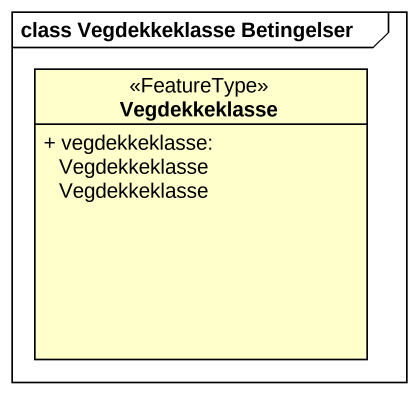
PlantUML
@startuml
mainframe class Vegdekkeklasse Betingelser
hide circle
hide empty members
skinparam classAttributeIconSize 0
class Vegdekkeklasse <<FeatureType>> {
  + vegdekkeklasse: VegdekkeklasseVegdekkeklasse
}
@enduml
